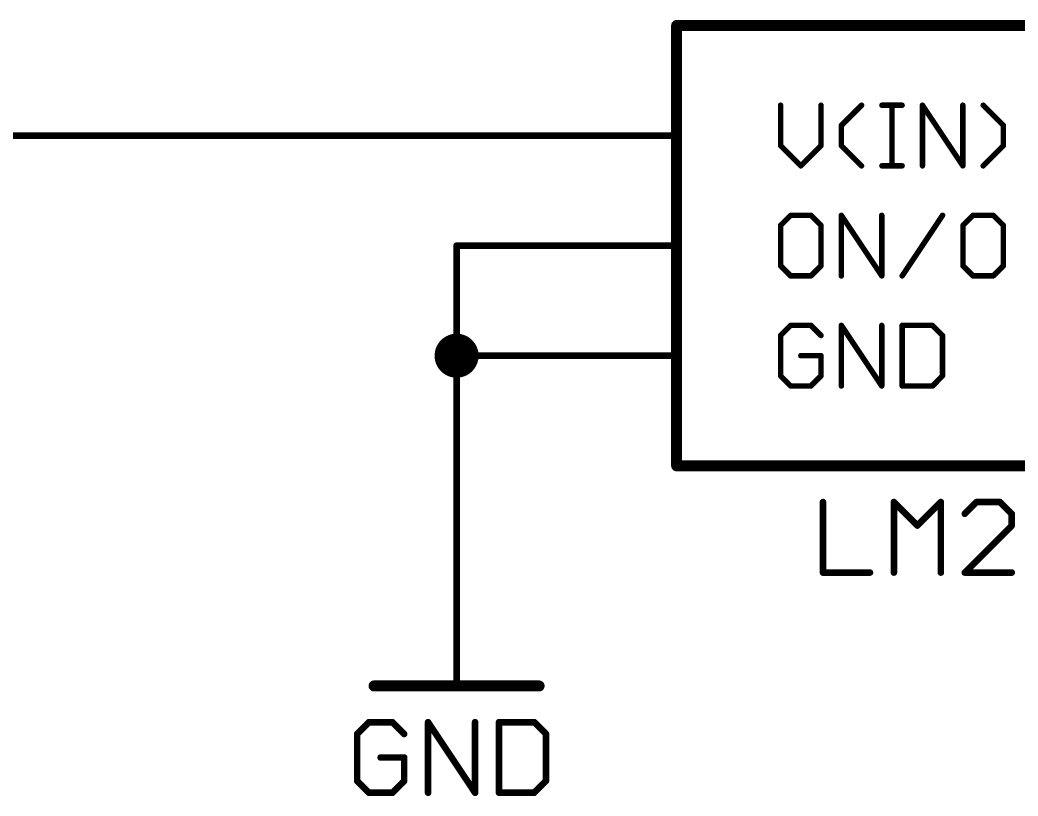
# Model space of a CAD drawing. Extents: x -173 to 61, y -47 to 113.
# Drawn here: x -137.08 to -114.04, y 66.04 to 83.95 of the extents above; entities that cross this region are included whole.
import ezdxf

# ---------------------------------------------------------------- set-up
doc = ezdxf.new("R2010")
doc.units = 0
for name, color, linetype in [('91', 94, 'CONTINUOUS'), ('94', 14, 'CONTINUOUS'), ('95', 251, 'CONTINUOUS'), ('96', 251, 'CONTINUOUS')]:
    doc.layers.add(name, color=color, linetype=linetype)

msp = doc.modelspace()

# ---------------------------------------------------------------- linework, layer by layer
at = {"layer": '91', "const_width": 0.1524}
for points in [[(-124.46, 81.28), (-139.7, 81.28)], [(-127, 76.2), (-127, 78.74)], [(-127, 78.74), (-124.46, 78.74)], [(-124.46, 76.2), (-127, 76.2)], [(-127, 76.2), (-127, 71.12)]]:
    msp.add_lwpolyline(points, dxfattribs=at)
at = {"layer": '91'}
for points, const_width in [([(-124.46, 81.2419, 1), (-124.46, 81.3181)], 0.0762), ([(-126.9619, 78.74, 1), (-127.0381, 78.74)], 0.0762), ([(-127, 78.7781, 1), (-127, 78.7019)], 0.0762), ([(-124.46, 78.7019, 1), (-124.46, 78.7781)], 0.0762), ([(-127, 75.946, 1), (-127, 76.454, 1), (-127, 75.946)], 0.508), ([(-127, 76.2381, 1), (-127, 76.1619)], 0.0762), ([(-126.9619, 76.2, 1), (-127.0381, 76.2)], 0.0762), ([(-124.46, 76.1619, 1), (-124.46, 76.2381)], 0.0762), ([(-127.0381, 76.2, 1), (-126.9619, 76.2)], 0.0762), ([(-127.0381, 71.12, 1), (-126.9619, 71.12)], 0.0762)]:
    msp.add_lwpolyline(points, format="xyb", dxfattribs=dict(at, const_width=const_width))
at = {"layer": '94'}
for points, const_width in [([(-121.92, 83.82), (-121.92, 73.66)], 0.254), ([(-111.76, 83.82), (-121.92, 83.82)], 0.254), ([(-124.46, 81.28), (-121.92, 81.28)], 0.1524), ([(-124.46, 78.74), (-121.92, 78.74)], 0.1524), ([(-124.46, 76.2), (-121.92, 76.2)], 0.1524), ([(-121.92, 73.66), (-111.76, 73.66)], 0.254), ([(-127, 71.12), (-127, 68.58)], 0.1524), ([(-125.095, 68.58), (-128.905, 68.58)], 0.254)]:
    msp.add_lwpolyline(points, dxfattribs=dict(at, const_width=const_width))
for points, const_width in [([(-121.8565, 83.82, 1), (-121.9835, 83.82)], 0.127), ([(-121.92, 83.8835, 1), (-121.92, 83.7565)], 0.127), ([(-124.46, 81.3181, 1), (-124.46, 81.2419)], 0.0762), ([(-121.92, 81.2419, 1), (-121.92, 81.3181)], 0.0762), ([(-124.46, 78.7781, 1), (-124.46, 78.7019)], 0.0762), ([(-121.92, 78.7019, 1), (-121.92, 78.7781)], 0.0762), ([(-124.46, 76.2381, 1), (-124.46, 76.1619)], 0.0762), ([(-121.92, 76.1619, 1), (-121.92, 76.2381)], 0.0762), ([(-121.92, 73.7235, 1), (-121.92, 73.5965)], 0.127), ([(-121.9835, 73.66, 1), (-121.8565, 73.66)], 0.127), ([(-126.9619, 71.12, 1), (-127.0381, 71.12)], 0.0762), ([(-128.905, 68.6435, 1), (-128.905, 68.5165)], 0.127), ([(-125.095, 68.5165, 1), (-125.095, 68.6435)], 0.127), ([(-127.0381, 68.58, 1), (-126.9619, 68.58)], 0.0762)]:
    msp.add_lwpolyline(points, format="xyb", dxfattribs=dict(at, const_width=const_width))
at = {"layer": '95', "const_width": 0.0635}
for points in [[(-119.4879, 81.9797, 1), (-119.5515, 81.9797)], [(-118.5558, 81.9797, 1), (-118.6193, 81.9797)], [(-117.6279, 81.9572, 1), (-117.6728, 82.0021)], [(-117.1809, 82.0114, 1), (-117.1809, 81.9479)], [(-116.9161, 81.9797, 1), (-116.9796, 81.9797)], [(-116.7148, 81.9479, 1), (-116.7148, 82.0114)], [(-116.2136, 81.9797, 1), (-116.2771, 81.9797)], [(-116.219, 81.9973, 1), (-116.2718, 81.9621)], [(-115.2815, 81.9797, 1), (-115.345, 81.9797)], [(-114.8197, 82.0021, 1), (-114.8646, 81.9572)], [(-118.0847, 81.5136, 1), (-118.1482, 81.5136)], [(-118.1389, 81.5361, 1), (-118.094, 81.4912)], [(-114.3443, 81.5136, 1), (-114.4078, 81.5136)], [(-114.3985, 81.4912, 1), (-114.3536, 81.5361)], [(-119.4972, 81.07, 1), (-119.5422, 81.0251)], [(-118.5651, 81.0251, 1), (-118.61, 81.07)], [(-118.094, 81.07, 1), (-118.1389, 81.0251)], [(-114.3536, 81.0251, 1), (-114.3985, 81.07)], [(-119.5515, 81.0476, 1), (-119.4879, 81.0476)], [(-118.6193, 81.0476, 1), (-118.5558, 81.0476)], [(-118.1482, 81.0476, 1), (-118.0847, 81.0476)], [(-114.4078, 81.0476, 1), (-114.3443, 81.0476)], [(-119.0761, 80.604, 1), (-119.0312, 80.559)], [(-119.0761, 80.559, 1), (-119.0312, 80.604)], [(-117.6728, 80.559, 1), (-117.6279, 80.604)], [(-117.1809, 80.6133, 1), (-117.1809, 80.5498)], [(-116.9796, 80.5815, 1), (-116.9161, 80.5815)], [(-116.7148, 80.5498, 1), (-116.7148, 80.6133)], [(-116.2771, 80.5815, 1), (-116.2136, 80.5815)], [(-115.345, 80.5815, 1), (-115.2815, 80.5815)], [(-115.3397, 80.5639, 1), (-115.2868, 80.5991)], [(-114.8646, 80.604, 1), (-114.8197, 80.559)], [(-119.2867, 79.4714, 1), (-119.2867, 79.4079)], [(-119.2642, 79.4172, 1), (-119.3091, 79.4621)], [(-118.7982, 79.4621, 1), (-118.8431, 79.4172)], [(-118.8206, 79.4079, 1), (-118.8206, 79.4714)], [(-118.0847, 79.4397, 1), (-118.1482, 79.4397)], [(-118.09, 79.4573, 1), (-118.1428, 79.4221)], [(-117.1525, 79.4397, 1), (-117.216, 79.4397)], [(-115.7546, 79.4221, 1), (-115.8074, 79.4573)], [(-115.0768, 79.4714, 1), (-115.0768, 79.4079)], [(-115.0544, 79.4172, 1), (-115.0993, 79.4621)], [(-114.5883, 79.4621, 1), (-114.6332, 79.4172)], [(-114.6108, 79.4079, 1), (-114.6108, 79.4714)], [(-119.4879, 79.2067, 1), (-119.5515, 79.2067)], [(-118.5558, 79.2067, 1), (-118.6193, 79.2067)], [(-115.2781, 79.2067, 1), (-115.3416, 79.2067)], [(-114.346, 79.2067, 1), (-114.4095, 79.2067)], [(-119.5422, 79.2291, 1), (-119.4972, 79.1842)], [(-118.61, 79.1842, 1), (-118.5651, 79.2291)], [(-115.3323, 79.2291, 1), (-115.2874, 79.1842)], [(-114.4002, 79.1842, 1), (-114.3553, 79.2291)], [(-119.5515, 78.2745, 1), (-119.4879, 78.2745)], [(-119.4972, 78.297, 1), (-119.5422, 78.2521)], [(-118.6193, 78.2745, 1), (-118.5558, 78.2745)], [(-118.5651, 78.2521, 1), (-118.61, 78.297)], [(-115.3416, 78.2745, 1), (-115.2781, 78.2745)], [(-115.2874, 78.297, 1), (-115.3323, 78.2521)], [(-114.4095, 78.2745, 1), (-114.346, 78.2745)], [(-114.3553, 78.2521, 1), (-114.4002, 78.297)], [(-119.2867, 78.0733, 1), (-119.2867, 78.0097)], [(-119.3091, 78.019, 1), (-119.2642, 78.064)], [(-118.8431, 78.064, 1), (-118.7982, 78.019)], [(-118.8206, 78.0097, 1), (-118.8206, 78.0733)], [(-118.1482, 78.0415, 1), (-118.0847, 78.0415)], [(-117.216, 78.0415, 1), (-117.1525, 78.0415)], [(-117.2107, 78.0239, 1), (-117.1579, 78.0591)], [(-116.7396, 78.0591, 1), (-116.6867, 78.0239)], [(-115.0768, 78.0733, 1), (-115.0768, 78.0097)], [(-115.0993, 78.019, 1), (-115.0544, 78.064)], [(-114.6332, 78.064, 1), (-114.5883, 78.019)], [(-114.6108, 78.0097, 1), (-114.6108, 78.0733)], [(-119.2867, 76.9314, 1), (-119.2867, 76.8679)], [(-119.2642, 76.8772, 1), (-119.3091, 76.9221)], [(-118.7982, 76.9221, 1), (-118.8431, 76.8772)], [(-118.8206, 76.8679, 1), (-118.8206, 76.9314)], [(-118.0847, 76.8997, 1), (-118.1482, 76.8997)], [(-118.09, 76.9173, 1), (-118.1428, 76.8821)], [(-117.1525, 76.8997, 1), (-117.216, 76.8997)], [(-116.6814, 76.8997, 1), (-116.7449, 76.8997)], [(-116.7131, 76.9314, 1), (-116.7131, 76.8679)], [(-115.9916, 76.9221, 1), (-116.0365, 76.8772)], [(-116.014, 76.8679, 1), (-116.014, 76.9314)], [(-119.4879, 76.6667, 1), (-119.5515, 76.6667)], [(-115.7493, 76.6667, 1), (-115.8128, 76.6667)], [(-119.5422, 76.6891, 1), (-119.4972, 76.6442)], [(-118.61, 76.6442, 1), (-118.5651, 76.6891)], [(-115.8035, 76.6442, 1), (-115.7586, 76.6891)], [(-119.0536, 76.2323, 1), (-119.0536, 76.1688)], [(-118.5558, 76.2006, 1), (-118.6193, 76.2006)], [(-118.5876, 76.1688, 1), (-118.5876, 76.2323)], [(-119.5515, 75.7345, 1), (-119.4879, 75.7345)], [(-119.4972, 75.757, 1), (-119.5422, 75.7121)], [(-118.6193, 75.7345, 1), (-118.5558, 75.7345)], [(-118.5651, 75.7121, 1), (-118.61, 75.757)], [(-115.8128, 75.7345, 1), (-115.7493, 75.7345)], [(-115.7586, 75.7121, 1), (-115.8035, 75.757)], [(-119.2867, 75.5333, 1), (-119.2867, 75.4698)], [(-119.3091, 75.479, 1), (-119.2642, 75.524)], [(-118.8431, 75.524, 1), (-118.7982, 75.479)], [(-118.8206, 75.4698, 1), (-118.8206, 75.5333)], [(-118.1482, 75.5015, 1), (-118.0847, 75.5015)], [(-117.216, 75.5015, 1), (-117.1525, 75.5015)], [(-117.2107, 75.4839, 1), (-117.1579, 75.5191)], [(-116.7449, 75.5015, 1), (-116.6814, 75.5015)], [(-116.7131, 75.5333, 1), (-116.7131, 75.4698)], [(-116.0365, 75.524, 1), (-115.9916, 75.479)], [(-116.014, 75.4698, 1), (-116.014, 75.5333)]]:
    msp.add_lwpolyline(points, format="xyb", dxfattribs=at)
at = {"layer": '95', "const_width": 0.127}
for points in [[(-119.5197, 81.9797), (-119.5197, 81.0476)], [(-118.5876, 81.0476), (-118.5876, 81.9797)], [(-118.1164, 81.5136), (-117.6504, 81.9797)], [(-117.1809, 81.9797), (-116.7148, 81.9797)], [(-116.9479, 80.5815), (-116.9479, 81.9797)], [(-116.2454, 80.5815), (-116.2454, 81.9797)], [(-116.2454, 81.9797), (-115.3133, 80.5815)], [(-115.3133, 80.5815), (-115.3133, 81.9797)], [(-114.376, 81.5136), (-114.8421, 81.9797)], [(-118.1164, 81.0476), (-118.1164, 81.5136)], [(-114.376, 81.0476), (-114.376, 81.5136)], [(-119.5197, 81.0476), (-119.0536, 80.5815)], [(-119.0536, 80.5815), (-118.5876, 81.0476)], [(-117.6504, 80.5815), (-118.1164, 81.0476)], [(-114.8421, 80.5815), (-114.376, 81.0476)], [(-117.1809, 80.5815), (-116.7148, 80.5815)], [(-119.2867, 79.4397), (-119.5197, 79.2067)], [(-118.8206, 79.4397), (-119.2867, 79.4397)], [(-118.5876, 79.2067), (-118.8206, 79.4397)], [(-118.1164, 78.0415), (-118.1164, 79.4397)], [(-118.1164, 79.4397), (-117.1843, 78.0415)], [(-117.1843, 78.0415), (-117.1843, 79.4397)], [(-116.7131, 78.0415), (-115.781, 79.4397)], [(-115.0768, 79.4397), (-115.3099, 79.2067)], [(-114.6108, 79.4397), (-115.0768, 79.4397)], [(-114.3777, 79.2067), (-114.6108, 79.4397)], [(-119.5197, 79.2067), (-119.5197, 78.2745)], [(-118.5876, 78.2745), (-118.5876, 79.2067)], [(-115.3099, 79.2067), (-115.3099, 78.2745)], [(-114.3777, 78.2745), (-114.3777, 79.2067)], [(-119.5197, 78.2745), (-119.2867, 78.0415)], [(-118.8206, 78.0415), (-118.5876, 78.2745)], [(-115.3099, 78.2745), (-115.0768, 78.0415)], [(-114.6108, 78.0415), (-114.3777, 78.2745)], [(-119.2867, 78.0415), (-118.8206, 78.0415)], [(-115.0768, 78.0415), (-114.6108, 78.0415)], [(-119.2867, 76.8997), (-119.5197, 76.6667)], [(-118.8206, 76.8997), (-119.2867, 76.8997)], [(-118.5876, 76.6667), (-118.8206, 76.8997)], [(-118.1164, 75.5015), (-118.1164, 76.8997)], [(-118.1164, 76.8997), (-117.1843, 75.5015)], [(-117.1843, 75.5015), (-117.1843, 76.8997)], [(-116.7131, 76.8997), (-116.7131, 75.5015)], [(-116.014, 76.8997), (-116.7131, 76.8997)], [(-115.781, 76.6667), (-116.014, 76.8997)], [(-119.5197, 76.6667), (-119.5197, 75.7345)], [(-115.781, 75.7345), (-115.781, 76.6667)], [(-118.5876, 76.2006), (-119.0536, 76.2006)], [(-118.5876, 75.7345), (-118.5876, 76.2006)], [(-119.5197, 75.7345), (-119.2867, 75.5015)], [(-118.8206, 75.5015), (-118.5876, 75.7345)], [(-116.014, 75.5015), (-115.781, 75.7345)], [(-119.2867, 75.5015), (-118.8206, 75.5015)], [(-116.7131, 75.5015), (-116.014, 75.5015)]]:
    msp.add_lwpolyline(points, dxfattribs=at)
at = {"layer": '96', "const_width": 0.1524}
for points in [[(-118.5418, 72.8232), (-118.5418, 71.1962)], [(-116.9046, 71.1962), (-116.9046, 72.8232)], [(-116.9046, 72.8232), (-116.3623, 72.2809)], [(-116.3623, 72.2809), (-115.82, 72.8232)], [(-115.82, 72.8232), (-115.82, 71.1962)], [(-114.9963, 72.8232), (-115.2675, 72.552)], [(-114.454, 72.8232), (-114.9963, 72.8232)], [(-114.1828, 72.552), (-114.454, 72.8232)], [(-114.1828, 72.2809), (-114.1828, 72.552)], [(-115.2675, 71.1962), (-114.1828, 72.2809)], [(-118.5418, 71.1962), (-117.4571, 71.1962)], [(-114.1828, 71.1962), (-115.2675, 71.1962)], [(-129.0241, 67.7432), (-129.2953, 67.472)], [(-128.4818, 67.7432), (-129.0241, 67.7432)], [(-128.2106, 67.472), (-128.4818, 67.7432)], [(-127.6581, 66.1162), (-127.6581, 67.7432)], [(-127.6581, 67.7432), (-126.5735, 66.1162)], [(-126.5735, 66.1162), (-126.5735, 67.7432)], [(-126.021, 67.7432), (-126.021, 66.1162)], [(-125.2075, 67.7432), (-126.021, 67.7432)], [(-124.9363, 67.472), (-125.2075, 67.7432)], [(-129.2953, 67.472), (-129.2953, 66.3874)], [(-124.9363, 66.3874), (-124.9363, 67.472)], [(-128.2106, 66.9297), (-128.7529, 66.9297)], [(-128.2106, 66.3874), (-128.2106, 66.9297)], [(-129.2953, 66.3874), (-129.0241, 66.1162)], [(-128.4818, 66.1162), (-128.2106, 66.3874)], [(-125.2075, 66.1162), (-124.9363, 66.3874)], [(-129.0241, 66.1162), (-128.4818, 66.1162)], [(-126.021, 66.1162), (-125.2075, 66.1162)]]:
    msp.add_lwpolyline(points, dxfattribs=at)
at = {"layer": '96', "const_width": 0.0762}
for points in [[(-118.5037, 72.8232, 1), (-118.5799, 72.8232)], [(-116.8777, 72.8501, 1), (-116.9316, 72.7962)], [(-116.8665, 72.8232, 1), (-116.9427, 72.8232)], [(-115.7819, 72.8232, 1), (-115.8581, 72.8232)], [(-115.793, 72.7962, 1), (-115.8469, 72.8501)], [(-114.9963, 72.8613, 1), (-114.9963, 72.7851)], [(-114.9694, 72.7962, 1), (-115.0233, 72.8501)], [(-114.4271, 72.8501, 1), (-114.4809, 72.7962)], [(-114.454, 72.7851, 1), (-114.454, 72.8613)], [(-115.2944, 72.579, 1), (-115.2405, 72.5251)], [(-114.1447, 72.552, 1), (-114.2209, 72.552)], [(-114.2098, 72.5251, 1), (-114.1559, 72.579)], [(-114.1559, 72.2539, 1), (-114.2098, 72.3078)], [(-116.3893, 72.3078, 1), (-116.3354, 72.2539)], [(-116.3893, 72.2539, 1), (-116.3354, 72.3078)], [(-114.2209, 72.2809, 1), (-114.1447, 72.2809)], [(-118.5418, 71.2343, 1), (-118.5418, 71.1581)], [(-118.5799, 71.1962, 1), (-118.5037, 71.1962)], [(-117.4571, 71.1581, 1), (-117.4571, 71.2343)], [(-116.9427, 71.1962, 1), (-116.8665, 71.1962)], [(-115.8581, 71.1962, 1), (-115.7819, 71.1962)], [(-115.2675, 71.2343, 1), (-115.2675, 71.1581)], [(-115.2944, 71.2231, 1), (-115.2405, 71.1693)], [(-114.1828, 71.1581, 1), (-114.1828, 71.2343)], [(-129.0241, 67.7813, 1), (-129.0241, 67.7051)], [(-128.9972, 67.7162, 1), (-129.0511, 67.7701)], [(-128.4548, 67.7701, 1), (-128.5087, 67.7162)], [(-128.4818, 67.7051, 1), (-128.4818, 67.7813)], [(-127.62, 67.7432, 1), (-127.6962, 67.7432)], [(-127.6264, 67.7643, 1), (-127.6898, 67.7221)], [(-126.5354, 67.7432, 1), (-126.6116, 67.7432)], [(-125.9829, 67.7432, 1), (-126.0591, 67.7432)], [(-126.021, 67.7813, 1), (-126.021, 67.7051)], [(-125.1805, 67.7701, 1), (-125.2344, 67.7162)], [(-125.2075, 67.7051, 1), (-125.2075, 67.7813)], [(-129.2572, 67.472, 1), (-129.3334, 67.472)], [(-129.3222, 67.499, 1), (-129.2683, 67.4451)], [(-128.2376, 67.4451, 1), (-128.1837, 67.499)], [(-124.8982, 67.472, 1), (-124.9744, 67.472)], [(-124.9632, 67.4451, 1), (-124.9094, 67.499)], [(-128.7529, 66.9678, 1), (-128.7529, 66.8916)], [(-128.1725, 66.9297, 1), (-128.2487, 66.9297)], [(-128.2106, 66.8916, 1), (-128.2106, 66.9678)], [(-129.2683, 66.4143, 1), (-129.3222, 66.3604)], [(-129.3334, 66.3874, 1), (-129.2572, 66.3874)], [(-128.2487, 66.3874, 1), (-128.1725, 66.3874)], [(-128.1837, 66.3604, 1), (-128.2376, 66.4143)], [(-124.9744, 66.3874, 1), (-124.8982, 66.3874)], [(-124.9094, 66.3604, 1), (-124.9632, 66.4143)], [(-129.0241, 66.1543, 1), (-129.0241, 66.0781)], [(-129.0511, 66.0893, 1), (-128.9972, 66.1431)], [(-128.5087, 66.1431, 1), (-128.4548, 66.0893)], [(-128.4818, 66.0781, 1), (-128.4818, 66.1543)], [(-127.6962, 66.1162, 1), (-127.62, 66.1162)], [(-126.6116, 66.1162, 1), (-126.5354, 66.1162)], [(-126.6052, 66.0951, 1), (-126.5418, 66.1373)], [(-126.021, 66.1543, 1), (-126.021, 66.0781)], [(-126.0591, 66.1162, 1), (-125.9829, 66.1162)], [(-125.2344, 66.1431, 1), (-125.1805, 66.0893)], [(-125.2075, 66.0781, 1), (-125.2075, 66.1543)]]:
    msp.add_lwpolyline(points, format="xyb", dxfattribs=at)

doc.saveas('drawing.dxf')
